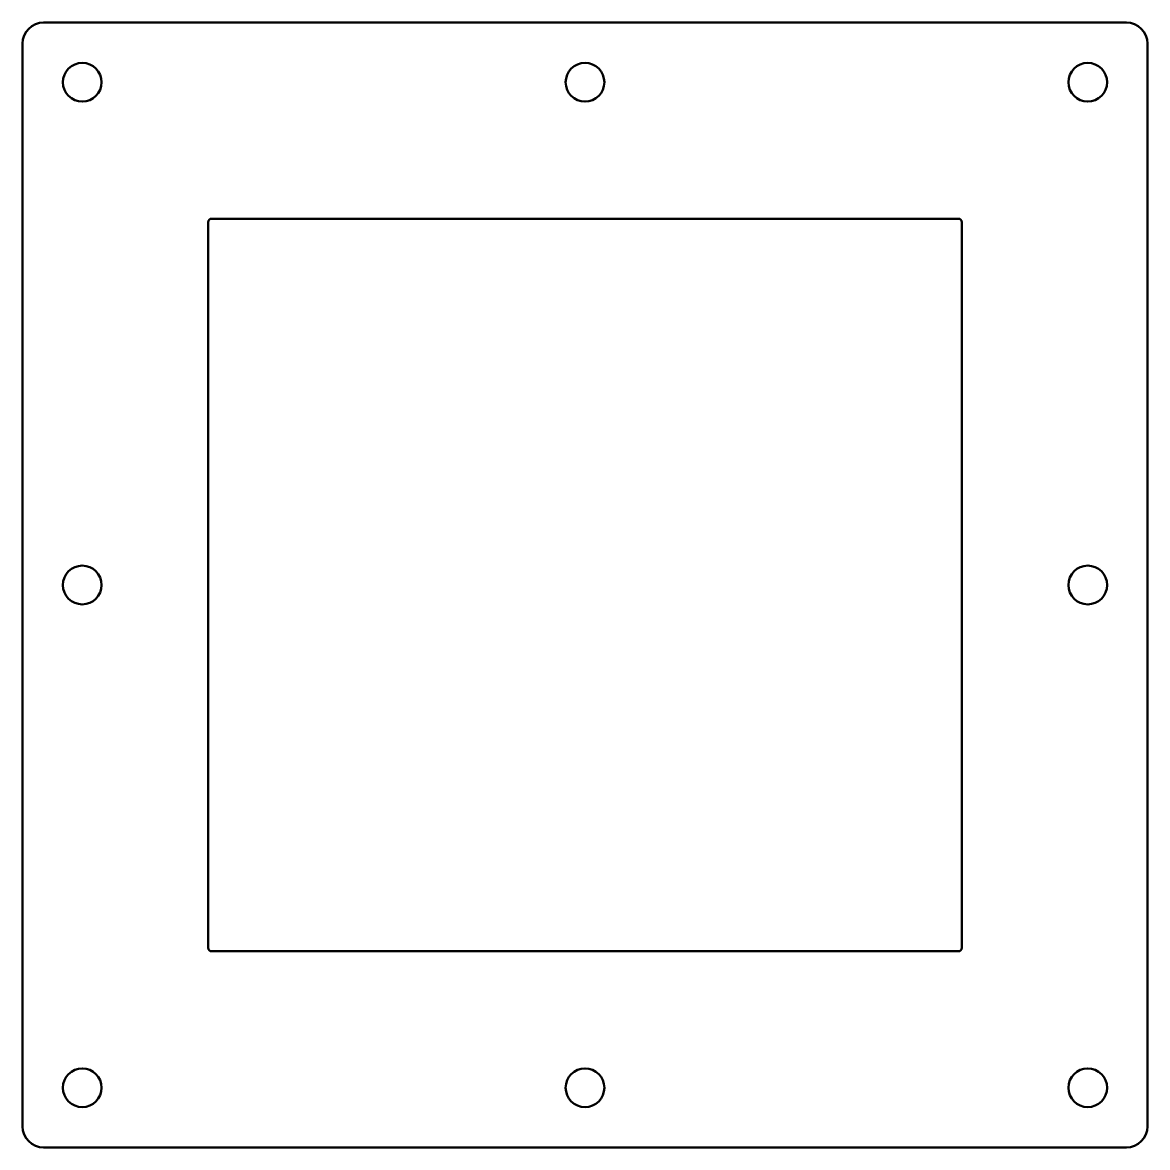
# Model space of a CAD drawing. Header units: millimetres. Extents: x 0 to 160, y -157 to 3.
import ezdxf

# ---------------------------------------------------------------- set-up
doc = ezdxf.new("R2010")
doc.units = ezdxf.units.MM
doc.layers.add('IV_INTERIOR_PROFILES', color=7, linetype='Continuous', lineweight=50)
doc.layers.add('IV_OUTER_PROFILE', color=7, linetype='Continuous', lineweight=50)

msp = doc.modelspace()

# ---------------------------------------------------------------- linework, layer by layer
at = {"layer": 'IV_INTERIOR_PROFILES'}
for p, q in [((26.4, -128.6), (26.4, -25.4)), ((26.9, -24.9), (133.1, -24.9)), ((133.6, -25.4), (133.6, -128.6)), ((133.1, -129.1), (26.9, -129.1))]:
    msp.add_line(p, q, dxfattribs=at)
for centre in [(8.5, -5.5), (80, -5.5), (151.5, -5.5), (8.5, -77), (151.5, -77), (8.5, -148.5), (80, -148.5), (151.5, -148.5)]:
    msp.add_circle(centre, 2.75, dxfattribs=at)
for centre, start, end in [((26.9, -25.4), 90, 180), ((133.1, -25.4), 0, 90), ((26.9, -128.6), 180, 270), ((133.1, -128.6), 270, 0)]:
    msp.add_arc(centre, 0.5, start, end, dxfattribs=at)
at = {"layer": 'IV_OUTER_PROFILE'}
for p, q in [((3, 3), (157, 3)), ((0, -154), (0, 0)), ((160, 0), (160, -154)), ((157, -157), (3, -157))]:
    msp.add_line(p, q, dxfattribs=at)
for centre, start, end in [((3, 0), 90, 180), ((157, 0), 0, 90), ((3, -154), 180, 270), ((157, -154), 270, 0)]:
    msp.add_arc(centre, 3, start, end, dxfattribs=at)

doc.saveas('drawing.dxf')
